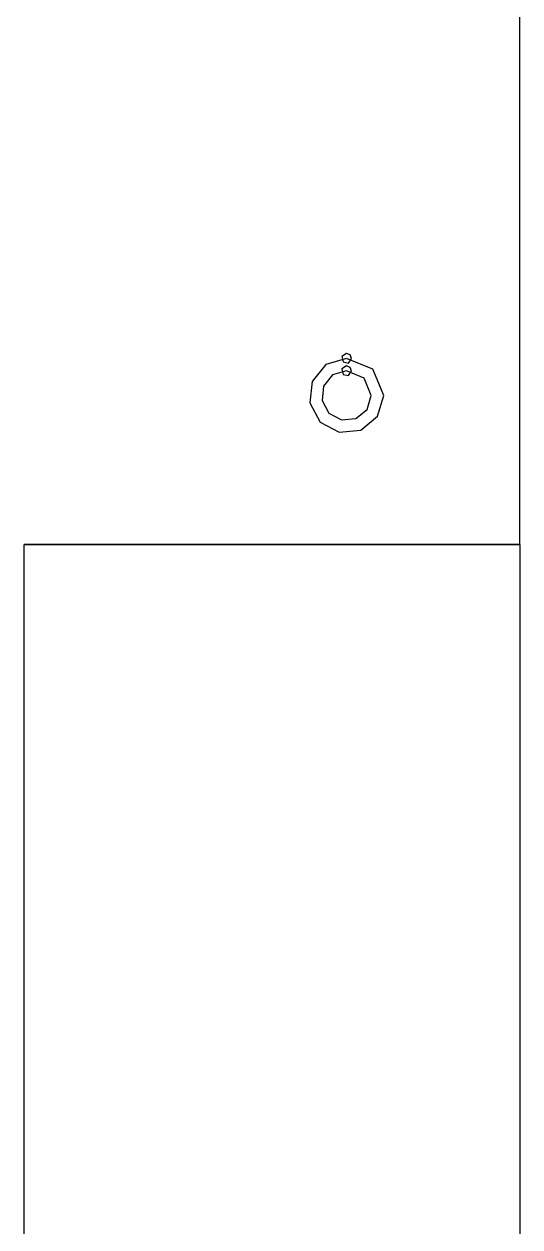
# Model space of a CAD drawing. Extents: x 114 to 258, y 8 to 198.
# Drawn here: x 227.55 to 237.55, y 33.56 to 57.79 of the extents above; entities that cross this region are included whole.
import ezdxf

# ---------------------------------------------------------------- set-up
doc = ezdxf.new("R2010")
doc.units = 0

msp = doc.modelspace()

# ---------------------------------------------------------------- linework, layer by layer
at = {"layer": 'Layer 1', "color": 7}
for points in [[(237.54842, 47.30984), (237.54842, 99.8091)], [(237.54842, 47.30984), (237.54842, 85.30824)], [(234.051348, 51.15634), (233.95896, 51.094608), (233.980637, 50.985629), (234.089616, 50.963952), (234.151348, 51.05634), (234.122059, 51.127051), (234.051348, 51.15634), (234.051348, 51.15634)], [(233.63428, 50.93188), (233.35742, 50.59406)], [(234.05084, 51.05634), (233.63428, 50.93188)], [(234.051348, 50.90615), (233.95896, 50.844418), (233.980637, 50.735439), (234.089616, 50.713762), (234.151348, 50.80615), (234.122059, 50.876861), (234.051348, 50.90615), (234.051348, 50.90615)], [(234.5817, 50.8379), (234.05084, 51.05634)], [(233.77144, 50.7236), (233.58856, 50.50008)], [(234.05084, 50.80742), (233.77144, 50.7236)], [(234.4039, 50.6601), (234.05084, 50.80742)], [(234.55122, 50.30704), (234.4039, 50.6601)], [(234.80014, 50.30704), (234.5817, 50.8379)], [(233.35742, 50.59406), (233.31424, 50.16226)], [(233.58856, 50.50008), (233.56062, 50.21052)], [(233.56062, 50.21052), (233.69778, 49.95398)], [(234.46486, 50.03018), (234.55122, 50.30704)], [(234.67314, 49.89048), (234.80014, 50.30704)], [(233.31424, 50.16226), (233.51998, 49.77618)], [(233.69778, 49.95398), (233.95178, 49.81682)], [(234.24134, 49.84476), (234.46486, 50.03018)], [(233.51998, 49.77618), (233.90352, 49.57298)], [(233.95178, 49.81682), (234.24134, 49.84476)], [(234.33786, 49.61362), (234.67314, 49.89048)], [(233.90352, 49.57298), (234.33786, 49.61362)], [(227.54844, 25.30836), (227.54844, 47.30984)], [(237.54842, 47.30984), (227.54844, 47.30984)], [(227.54844, 47.30984), (237.54842, 47.30984)], [(227.54844, 25.30836), (227.54844, 47.30984)], [(237.54842, 47.30984), (237.54842, 9.32414)]]:
    msp.add_lwpolyline(points, dxfattribs=at)

doc.saveas('drawing.dxf')
